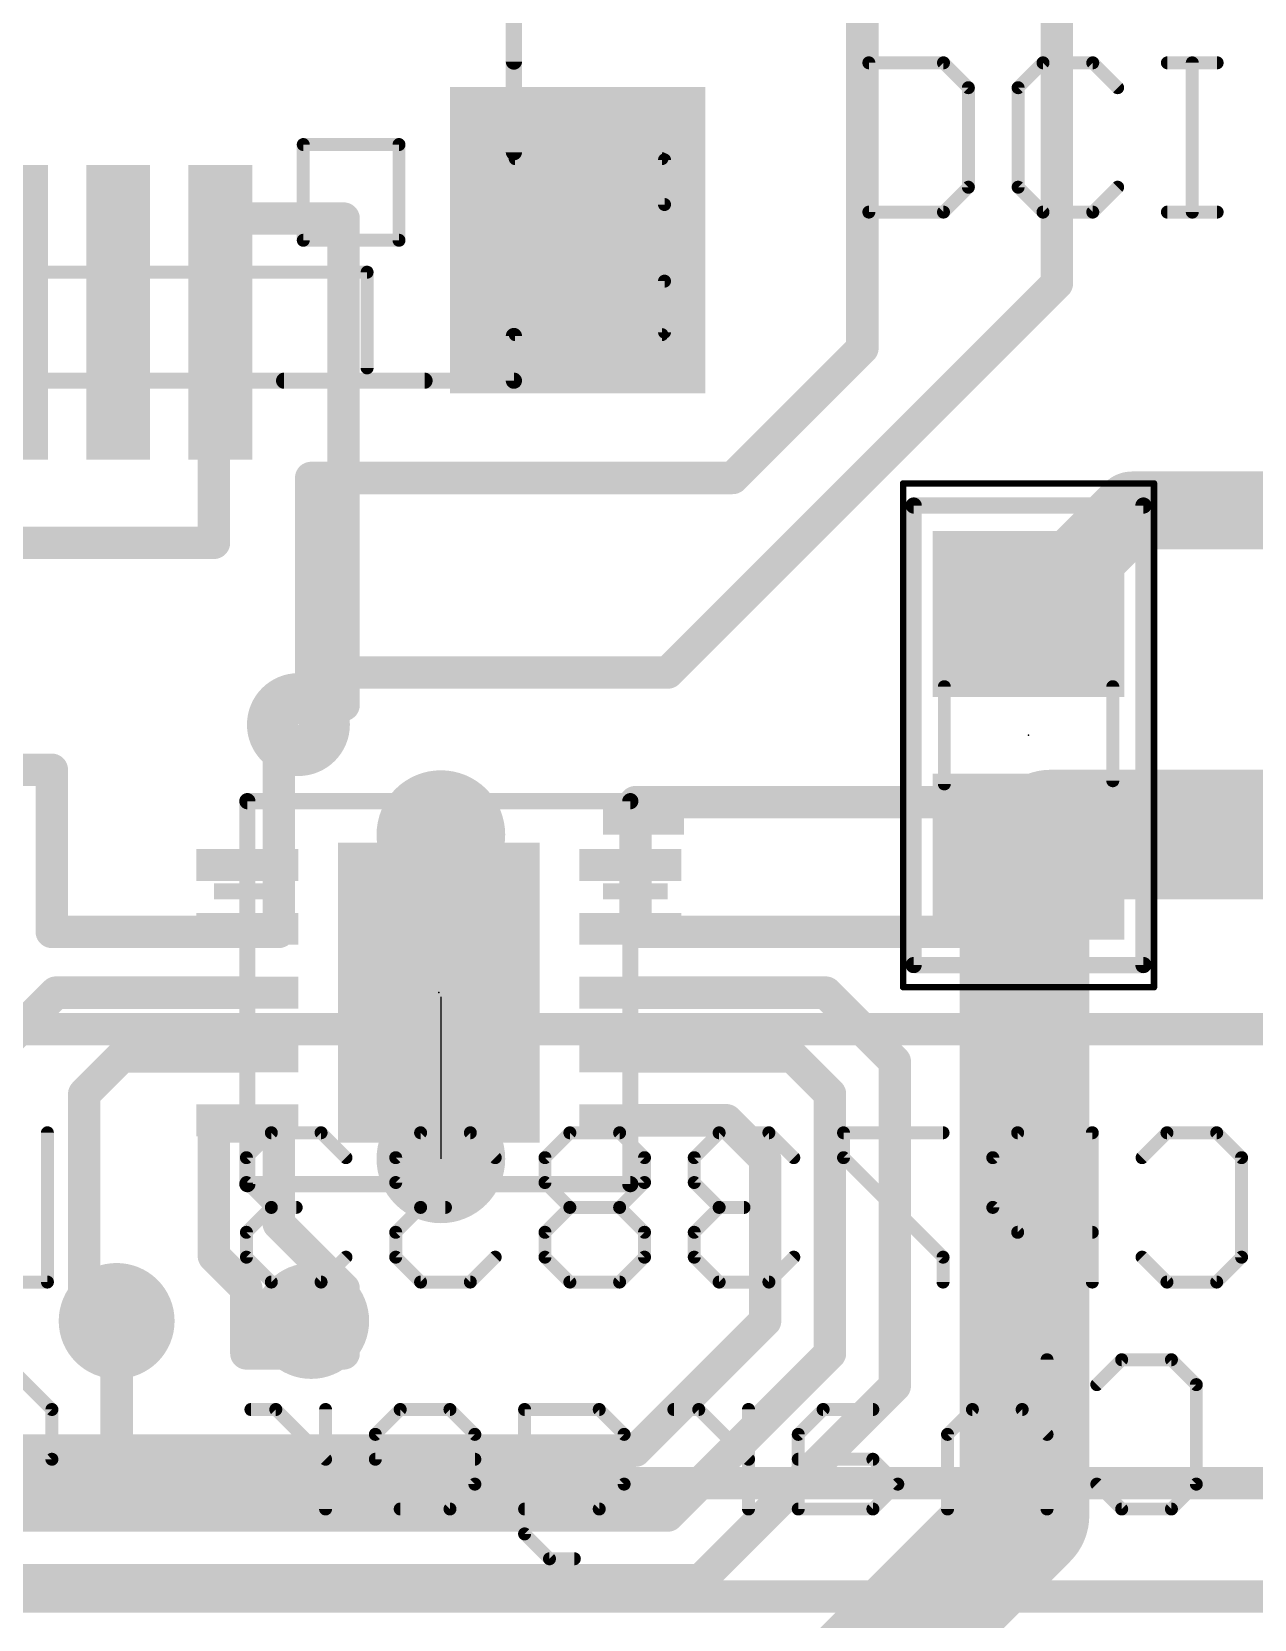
# Model space of a CAD drawing. Extents: x -0.2 to 35.2, y -0.2 to 35.2.
# Drawn here: x 17.62 to 27.2, y 15.95 to 28.39 of the extents above; entities that cross this region are included whole.
import ezdxf

# ---------------------------------------------------------------- set-up
doc = ezdxf.new("R2010")
doc.units = 0
for name, color, linetype in [('1', 12, 'CONTINUOUS'), ('16', 132, 'CONTINUOUS'), ('18', 110, 'CONTINUOUS'), ('19', 53, 'CONTINUOUS'), ('21', 40, 'CONTINUOUS'), ('22', 6, 'CONTINUOUS'), ('23', 53, 'CONTINUOUS'), ('39', 12, 'CONTINUOUS'), ('41', 12, 'CONTINUOUS'), ('51', 253, 'CONTINUOUS'), ('52', 253, 'CONTINUOUS')]:
    doc.layers.add(name, color=color, linetype=linetype)

# ---------------------------------------------------------------- blocks, each defined once
blk = doc.blocks.new('RECT')
blk.add_solid([(-0.5, -0.5), (0.5, -0.5), (-0.5, 0.5), (0.5, 0.5)])
blk = doc.blocks.new('ROUNDV')
at = {"const_width": 0.5}
blk.add_lwpolyline([(0, -0.25, 1), (0, 0.25, 1), (0, -0.25)], format="xyb", dxfattribs=at)

msp = doc.modelspace()

# ---------------------------------------------------------------- linework, layer by layer
at = {"layer": '1'}
for points, const_width in [([(24.13, 25.908), (24.13, 32.512)], 0.254), ([(25.654, 32.512), (25.654, 26.416)], 0.254), ([(19.05, 26.924), (20.066, 26.924)], 0.254), ([(19.05, 24.384), (19.05, 26.924)], 0.254), ([(20.066, 26.924), (20.066, 23.114)], 0.254), ([(25.654, 26.416), (22.606, 23.368)], 0.254), ([(23.114, 24.892), (24.13, 25.908)], 0.254), ([(19.812, 23.368), (19.812, 24.892)], 0.254), ([(19.812, 24.892), (23.114, 24.892)], 0.254), ([(25.432, 23.826), (26.244, 24.638)], 0.6096), ([(26.244, 24.638), (31.242, 24.638)], 0.6096), ([(14.732, 24.384), (19.05, 24.384)], 0.254), ([(22.606, 23.368), (19.812, 23.368)], 0.254), ([(20.066, 23.114), (19.558, 23.114)], 0.254), ([(19.558, 23.114), (19.558, 21.336)], 0.254), ([(17.78, 22.606), (14.732, 22.606)], 0.254), ([(17.78, 22.352), (17.78, 22.606)], 0.254), ([(25.432, 21.926), (25.604, 22.098)], 1.016), ([(25.604, 22.098), (31.242, 22.098)], 1.016), ([(17.78, 21.336), (17.78, 22.352)], 0.254), ([(22.352, 21.336), (22.352, 22.352)], 0.254), ([(22.352, 22.352), (25.654, 22.352)], 0.254), ([(25.4, 21.894), (25.432, 21.926)], 1.016), ([(25.4, 16.764), (25.4, 21.894)], 1.016), ([(25.654, 22.352), (25.654, 21.336)], 0.254), ([(19.558, 21.336), (17.78, 21.336)], 0.254), ([(25.654, 21.336), (22.352, 21.336)], 0.254), ([(17.272, 20.32), (17.812, 20.86)], 0.254), ([(17.812, 20.86), (19.312, 20.86)], 0.254), ([(23.844, 20.86), (22.312, 20.86)], 0.254), ([(24.384, 20.32), (23.844, 20.86)], 0.254), ([(18.034, 20.066), (18.328, 20.36)], 0.254), ([(18.328, 20.36), (19.312, 20.36)], 0.254), ([(23.582, 20.36), (22.312, 20.36)], 0.254), ([(23.876, 20.066), (23.582, 20.36)], 0.254), ([(24.384, 17.78), (24.384, 20.32)], 0.254), ([(18.034, 18.542), (18.034, 20.066)], 0.254), ([(23.876, 18.034), (23.876, 20.066)], 0.254), ([(19.05, 19.812), (19.558, 19.812)], 0.254), ([(19.05, 18.796), (19.05, 19.812)], 0.254), ([(19.558, 19.812), (19.558, 19.05)], 0.254), ([(23.066, 19.86), (22.312, 19.86)], 0.254), ([(23.368, 19.558), (23.066, 19.86)], 0.254), ([(23.368, 18.288), (23.368, 19.558)], 0.254), ([(19.558, 19.05), (20.066, 18.542)], 0.254), ([(19.304, 18.542), (19.05, 18.796)], 0.254), ([(18.288, 18.288), (18.034, 18.542)], 0.254), ([(19.304, 18.034), (19.304, 18.542)], 0.254), ([(20.066, 18.542), (20.066, 18.034)], 0.254), ([(22.352, 17.272), (23.368, 18.288)], 0.254), ([(20.066, 18.034), (19.304, 18.034)], 0.254), ([(22.606, 16.764), (23.876, 18.034)], 0.254), ([(22.86, 16.256), (24.384, 17.78)], 0.254), ([(12.446, 17.272), (22.352, 17.272)], 0.254), ([(23.876, 15.24), (25.4, 16.764)], 1.016), ([(11.938, 16.764), (22.606, 16.764)], 0.254), ([(9.89, 16.256), (22.86, 16.256)], 0.254)]:
    msp.add_lwpolyline(points, dxfattribs=dict(at, const_width=const_width))
for points, const_width in [([(19.05, 26.9875, 1), (19.05, 26.8605)], 0.127), ([(19.1135, 26.924, 1), (18.9865, 26.924)], 0.127), ([(20.1295, 26.924, 1), (20.0025, 26.924)], 0.127), ([(20.066, 26.8605, 1), (20.066, 26.9875)], 0.127), ([(25.6989, 26.3711, 1), (25.6091, 26.4609)], 0.127), ([(25.5905, 26.416, 1), (25.7175, 26.416)], 0.127), ([(24.1749, 25.8631, 1), (24.0851, 25.9529)], 0.127), ([(24.0665, 25.908, 1), (24.1935, 25.908)], 0.127), ([(19.8755, 24.892, 1), (19.7485, 24.892)], 0.127), ([(19.812, 24.9555, 1), (19.812, 24.8285)], 0.127), ([(23.0691, 24.9369, 1), (23.1589, 24.8471)], 0.127), ([(23.114, 24.8285, 1), (23.114, 24.9555)], 0.127), ([(26.244, 24.7904, 1), (26.244, 24.4856)], 0.3048), ([(26.3518, 24.5302, 1), (26.1362, 24.7458)], 0.3048), ([(19.05, 24.3205, 1), (19.05, 24.4475)], 0.127), ([(18.9865, 24.384, 1), (19.1135, 24.384)], 0.127), ([(25.3242, 23.9338, 1), (25.5398, 23.7182)], 0.3048), ([(19.812, 23.4315, 1), (19.812, 23.3045)], 0.127), ([(19.7485, 23.368, 1), (19.8755, 23.368)], 0.127), ([(22.5611, 23.4129, 1), (22.6509, 23.3231)], 0.127), ([(22.606, 23.3045, 1), (22.606, 23.4315)], 0.127), ([(19.558, 23.1775, 1), (19.558, 23.0505)], 0.127), ([(19.6215, 23.114, 1), (19.4945, 23.114)], 0.127), ([(20.0025, 23.114, 1), (20.1295, 23.114)], 0.127), ([(20.066, 23.0505, 1), (20.066, 23.1775)], 0.127), ([(17.8435, 22.606, 1), (17.7165, 22.606)], 0.127), ([(17.78, 22.5425, 1), (17.78, 22.6695)], 0.127), ([(25.604, 22.352, 1), (25.604, 21.844)], 0.508), ([(25.7836, 21.9184, 1), (25.4244, 22.2776)], 0.508), ([(17.8435, 22.352, 1), (17.7165, 22.352)], 0.127), ([(17.7165, 22.352, 1), (17.8435, 22.352)], 0.127), ([(22.4155, 22.352, 1), (22.2885, 22.352)], 0.127), ([(22.352, 22.4155, 1), (22.352, 22.2885)], 0.127), ([(25.654, 21.894, 1), (25.146, 21.894)], 0.508), ([(25.6116, 21.7464, 1), (25.2524, 22.1056)], 0.508), ([(25.7175, 22.352, 1), (25.5905, 22.352)], 0.127), ([(25.654, 22.2885, 1), (25.654, 22.4155)], 0.127), ([(25.2204, 22.0736, 1), (25.5796, 21.7144)], 0.508), ([(25.2524, 22.1056, 1), (25.6116, 21.7464)], 0.508), ([(17.78, 21.3995, 1), (17.78, 21.2725)], 0.127), ([(17.7165, 21.336, 1), (17.8435, 21.336)], 0.127), ([(19.4945, 21.336, 1), (19.6215, 21.336)], 0.127), ([(19.558, 21.2725, 1), (19.558, 21.3995)], 0.127), ([(22.352, 21.3995, 1), (22.352, 21.2725)], 0.127), ([(22.2885, 21.336, 1), (22.4155, 21.336)], 0.127), ([(25.5905, 21.336, 1), (25.7175, 21.336)], 0.127), ([(25.654, 21.2725, 1), (25.654, 21.3995)], 0.127), ([(17.812, 20.9235, 1), (17.812, 20.7965)], 0.127), ([(17.8569, 20.8151, 1), (17.7671, 20.9049)], 0.127), ([(19.312, 20.7965, 1), (19.312, 20.9235)], 0.127), ([(22.312, 20.9235, 1), (22.312, 20.7965)], 0.127), ([(23.8889, 20.9049, 1), (23.7991, 20.8151)], 0.127), ([(23.844, 20.7965, 1), (23.844, 20.9235)], 0.127), ([(18.328, 20.4235, 1), (18.328, 20.2965)], 0.127), ([(18.3729, 20.3151, 1), (18.2831, 20.4049)], 0.127), ([(19.312, 20.2965, 1), (19.312, 20.4235)], 0.127), ([(22.312, 20.4235, 1), (22.312, 20.2965)], 0.127), ([(23.6269, 20.4049, 1), (23.5371, 20.3151)], 0.127), ([(23.582, 20.2965, 1), (23.582, 20.4235)], 0.127), ([(24.4475, 20.32, 1), (24.3205, 20.32)], 0.127), ([(24.3391, 20.2751, 1), (24.4289, 20.3649)], 0.127), ([(18.0975, 20.066, 1), (17.9705, 20.066)], 0.127), ([(17.9891, 20.1109, 1), (18.0789, 20.0211)], 0.127), ([(23.9395, 20.066, 1), (23.8125, 20.066)], 0.127), ([(23.8311, 20.0211, 1), (23.9209, 20.1109)], 0.127), ([(19.05, 19.8755, 1), (19.05, 19.7485)], 0.127), ([(19.1135, 19.812, 1), (18.9865, 19.812)], 0.127), ([(19.6215, 19.812, 1), (19.4945, 19.812)], 0.127), ([(19.558, 19.7485, 1), (19.558, 19.8755)], 0.127), ([(22.312, 19.9235, 1), (22.312, 19.7965)], 0.127), ([(23.1109, 19.9049, 1), (23.0211, 19.8151)], 0.127), ([(23.066, 19.7965, 1), (23.066, 19.9235)], 0.127), ([(23.4315, 19.558, 1), (23.3045, 19.558)], 0.127), ([(23.3231, 19.5131, 1), (23.4129, 19.6029)], 0.127), ([(19.6029, 19.0949, 1), (19.5131, 19.0051)], 0.127), ([(19.4945, 19.05, 1), (19.6215, 19.05)], 0.127), ([(19.0949, 18.8409, 1), (19.0051, 18.7511)], 0.127), ([(18.9865, 18.796, 1), (19.1135, 18.796)], 0.127), ([(18.0789, 18.5869, 1), (17.9891, 18.4971)], 0.127), ([(19.3675, 18.542, 1), (19.2405, 18.542)], 0.127), ([(20.1295, 18.542, 1), (20.0025, 18.542)], 0.127), ([(17.9705, 18.542, 1), (18.0975, 18.542)], 0.127), ([(19.2591, 18.4971, 1), (19.3489, 18.5869)], 0.127), ([(20.0211, 18.4971, 1), (20.1109, 18.5869)], 0.127), ([(23.4129, 18.2431, 1), (23.3231, 18.3329)], 0.127), ([(18.2431, 18.2431, 1), (18.3329, 18.3329)], 0.127), ([(23.3045, 18.288, 1), (23.4315, 18.288)], 0.127), ([(19.304, 18.0975, 1), (19.304, 17.9705)], 0.127), ([(20.066, 17.9705, 1), (20.066, 18.0975)], 0.127), ([(23.9209, 17.9891, 1), (23.8311, 18.0789)], 0.127), ([(19.2405, 18.034, 1), (19.3675, 18.034)], 0.127), ([(20.0025, 18.034, 1), (20.1295, 18.034)], 0.127), ([(23.8125, 18.034, 1), (23.9395, 18.034)], 0.127), ([(24.3205, 17.78, 1), (24.4475, 17.78)], 0.127), ([(24.4289, 17.7351, 1), (24.3391, 17.8249)], 0.127), ([(22.3071, 17.3169, 1), (22.3969, 17.2271)], 0.127), ([(22.352, 17.2085, 1), (22.352, 17.3355)], 0.127), ([(25.5796, 16.5844, 1), (25.2204, 16.9436)], 0.508), ([(25.146, 16.764, 1), (25.654, 16.764)], 0.508), ([(22.5611, 16.8089, 1), (22.6509, 16.7191)], 0.127), ([(22.606, 16.7005, 1), (22.606, 16.8275)], 0.127), ([(22.8151, 16.3009, 1), (22.9049, 16.2111)], 0.127), ([(22.86, 16.1925, 1), (22.86, 16.3195)], 0.127)]:
    msp.add_lwpolyline(points, format="xyb", dxfattribs=dict(at, const_width=const_width))
at = {"layer": '16', "const_width": 0.254}
for points in [[(18.288, 17.018), (18.288, 18.288)], [(19.812, 18.288), (20.066, 18.288)], [(15.113, 17.018), (18.288, 17.018)], [(18.288, 17.018), (31.242, 17.018)]]:
    msp.add_lwpolyline(points, dxfattribs=at)
at = {"layer": '16', "const_width": 0.127}
for points in [[(18.3515, 18.288, 1), (18.2245, 18.288)], [(19.812, 18.3515, 1), (19.812, 18.2245)], [(20.066, 18.2245, 1), (20.066, 18.3515)], [(18.288, 17.0815, 1), (18.288, 16.9545)], [(18.2245, 17.018, 1), (18.3515, 17.018)], [(18.288, 16.9545, 1), (18.288, 17.0815)]]:
    msp.add_lwpolyline(points, format="xyb", dxfattribs=at)
at = {"layer": '19'}
msp.add_line((20.828, 20.828), (20.828, 19.558), dxfattribs=at)
at = {"layer": '21'}
for points, const_width in [([(21.4, 30.854), (21.4, 28.154)], 0.127), ([(24.1808, 28.1442), (24.1808, 26.9748)], 0.1016), ([(24.7655, 28.1442), (24.1808, 28.1442)], 0.1016), ([(24.9604, 27.9493), (24.7655, 28.1442)], 0.1016), ([(25.5451, 28.1442), (25.3502, 27.9493)], 0.1016), ([(25.9349, 28.1442), (25.5451, 28.1442)], 0.1016), ([(26.1298, 27.9493), (25.9349, 28.1442)], 0.1016), ([(26.5196, 28.1442), (26.9094, 28.1442)], 0.1016), ([(26.7145, 26.9748), (26.7145, 28.1442)], 0.1016), ([(24.9604, 27.1697), (24.9604, 27.9493)], 0.1016), ([(25.3502, 27.9493), (25.3502, 27.1697)], 0.1016), ([(24.7655, 26.9748), (24.9604, 27.1697)], 0.1016), ([(25.3502, 27.1697), (25.5451, 26.9748)], 0.1016), ([(25.9349, 26.9748), (26.1298, 27.1697)], 0.1016), ([(24.1808, 26.9748), (24.7655, 26.9748)], 0.1016), ([(25.5451, 26.9748), (25.9349, 26.9748)], 0.1016), ([(26.5196, 26.9748), (26.9094, 26.9748)], 0.1016), ([(20.7, 25.654), (19.6, 25.654)], 0.127), ([(24.532, 24.676), (26.332, 24.676)], 0.127), ([(24.532, 21.076), (24.532, 24.676)], 0.127), ([(26.332, 24.676), (26.332, 21.076)], 0.127), ([(22.312, 22.36), (19.312, 22.36)], 0.127), ([(26.332, 21.076), (24.532, 21.076)], 0.127), ([(22.312, 19.36), (19.312, 19.36)], 0.127)]:
    msp.add_lwpolyline(points, dxfattribs=dict(at, const_width=const_width))
for points, const_width in [([(21.3683, 28.154, 1), (21.4318, 28.154)], 0.0635), ([(24.2062, 28.1442, 1), (24.1554, 28.1442)], 0.0508), ([(24.1808, 28.1696, 1), (24.1808, 28.1188)], 0.0508), ([(24.7835, 28.1622, 1), (24.7475, 28.1262)], 0.0508), ([(24.7655, 28.1188, 1), (24.7655, 28.1696)], 0.0508), ([(25.5451, 28.1696, 1), (25.5451, 28.1188)], 0.0508), ([(25.5631, 28.1262, 1), (25.5271, 28.1622)], 0.0508), ([(25.9529, 28.1622, 1), (25.9169, 28.1262)], 0.0508), ([(25.9349, 28.1188, 1), (25.9349, 28.1696)], 0.0508), ([(26.5196, 28.1696, 1), (26.5196, 28.1188)], 0.0508), ([(26.7399, 28.1442, 1), (26.6891, 28.1442)], 0.0508), ([(26.9094, 28.1188, 1), (26.9094, 28.1696)], 0.0508), ([(24.9858, 27.9493, 1), (24.935, 27.9493)], 0.0508), ([(24.9424, 27.9313, 1), (24.9784, 27.9673)], 0.0508), ([(25.3322, 27.9673, 1), (25.3682, 27.9313)], 0.0508), ([(25.3756, 27.9493, 1), (25.3248, 27.9493)], 0.0508), ([(26.1118, 27.9313, 1), (26.1478, 27.9673)], 0.0508), ([(24.935, 27.1697, 1), (24.9858, 27.1697)], 0.0508), ([(24.9784, 27.1517, 1), (24.9424, 27.1877)], 0.0508), ([(25.3682, 27.1877, 1), (25.3322, 27.1517)], 0.0508), ([(25.3248, 27.1697, 1), (25.3756, 27.1697)], 0.0508), ([(26.1478, 27.1517, 1), (26.1118, 27.1877)], 0.0508), ([(24.1808, 27.0002, 1), (24.1808, 26.9494)], 0.0508), ([(24.1554, 26.9748, 1), (24.2062, 26.9748)], 0.0508), ([(24.7475, 26.9928, 1), (24.7835, 26.9568)], 0.0508), ([(24.7655, 26.9494, 1), (24.7655, 27.0002)], 0.0508), ([(25.5451, 27.0002, 1), (25.5451, 26.9494)], 0.0508), ([(25.5271, 26.9568, 1), (25.5631, 26.9928)], 0.0508), ([(25.9169, 26.9928, 1), (25.9529, 26.9568)], 0.0508), ([(25.9349, 26.9494, 1), (25.9349, 27.0002)], 0.0508), ([(26.5196, 27.0002, 1), (26.5196, 26.9494)], 0.0508), ([(26.6891, 26.9748, 1), (26.7399, 26.9748)], 0.0508), ([(26.9094, 26.9494, 1), (26.9094, 27.0002)], 0.0508), ([(19.6, 25.6857, 1), (19.6, 25.6223)], 0.0635), ([(20.7, 25.6223, 1), (20.7, 25.6857)], 0.0635), ([(24.532, 24.7078, 1), (24.532, 24.6443)], 0.0635), ([(24.5637, 24.676, 1), (24.5003, 24.676)], 0.0635), ([(26.3637, 24.676, 1), (26.3003, 24.676)], 0.0635), ([(26.332, 24.6443, 1), (26.332, 24.7078)], 0.0635), ([(19.712, 22.76, 1), (19.712, 23.16, 1), (19.712, 22.76)], 0.4064), ([(19.312, 22.3917, 1), (19.312, 22.3283)], 0.0635), ([(22.312, 22.3283, 1), (22.312, 22.3917)], 0.0635), ([(24.532, 21.1077, 1), (24.532, 21.0443)], 0.0635), ([(24.5003, 21.076, 1), (24.5637, 21.076)], 0.0635), ([(26.3003, 21.076, 1), (26.3637, 21.076)], 0.0635), ([(26.332, 21.0443, 1), (26.332, 21.1077)], 0.0635), ([(19.312, 19.3917, 1), (19.312, 19.3283)], 0.0635), ([(22.312, 19.3283, 1), (22.312, 19.3917)], 0.0635)]:
    msp.add_lwpolyline(points, format="xyb", dxfattribs=dict(at, const_width=const_width))
at = {"layer": '22'}
for points, const_width in [([(4.572, 20.574), (29.718, 20.574)], 0.254), ([(17.7456, 19.7622), (17.7456, 18.5928)], 0.1016), ([(19.4997, 19.7622), (19.3048, 19.5673)], 0.1016), ([(19.8895, 19.7622), (19.4997, 19.7622)], 0.1016), ([(20.0844, 19.5673), (19.8895, 19.7622)], 0.1016), ([(20.6691, 19.7622), (20.4742, 19.5673)], 0.1016), ([(21.0589, 19.7622), (20.6691, 19.7622)], 0.1016), ([(21.2538, 19.5673), (21.0589, 19.7622)], 0.1016), ([(21.8385, 19.7622), (21.6436, 19.5673)], 0.1016), ([(22.2283, 19.7622), (21.8385, 19.7622)], 0.1016), ([(22.4232, 19.5673), (22.2283, 19.7622)], 0.1016), ([(23.0079, 19.7622), (22.813, 19.5673)], 0.1016), ([(23.3977, 19.7622), (23.0079, 19.7622)], 0.1016), ([(23.5926, 19.5673), (23.3977, 19.7622)], 0.1016), ([(24.762, 19.7622), (23.9824, 19.7622)], 0.1016), ([(23.9824, 19.7622), (23.9824, 19.5673)], 0.1016), ([(25.3467, 19.7622), (25.1518, 19.5673)], 0.1016), ([(25.9314, 19.7622), (25.3467, 19.7622)], 0.1016), ([(25.9314, 18.5928), (25.9314, 19.7622)], 0.1016), ([(26.3212, 19.5673), (26.5161, 19.7622)], 0.1016), ([(26.5161, 19.7622), (26.9059, 19.7622)], 0.1016), ([(26.9059, 19.7622), (27.1008, 19.5673)], 0.1016), ([(19.3048, 19.5673), (19.3048, 19.3724)], 0.1016), ([(20.4742, 19.5673), (20.4742, 19.3724)], 0.1016), ([(21.6436, 19.5673), (21.6436, 19.3724)], 0.1016), ([(22.4232, 19.3724), (22.4232, 19.5673)], 0.1016), ([(22.813, 19.5673), (22.813, 19.3724)], 0.1016), ([(23.9824, 19.5673), (24.762, 18.7877)], 0.1016), ([(25.1518, 19.5673), (25.1518, 19.1775)], 0.1016), ([(27.1008, 19.5673), (27.1008, 18.7877)], 0.1016), ([(19.3048, 19.3724), (19.4997, 19.1775)], 0.1016), ([(20.4742, 19.3724), (20.6691, 19.1775)], 0.1016), ([(21.6436, 19.3724), (21.8385, 19.1775)], 0.1016), ([(22.2283, 19.1775), (22.4232, 19.3724)], 0.1016), ([(22.813, 19.3724), (23.0079, 19.1775)], 0.1016), ([(19.4997, 19.1775), (19.3048, 18.9826)], 0.1016), ([(19.4997, 19.1775), (19.6946, 19.1775)], 0.1016), ([(20.6691, 19.1775), (20.4742, 18.9826)], 0.1016), ([(20.6691, 19.1775), (20.864, 19.1775)], 0.1016), ([(21.8385, 19.1775), (21.6436, 18.9826)], 0.1016), ([(22.2283, 19.1775), (21.8385, 19.1775)], 0.1016), ([(22.4232, 18.9826), (22.2283, 19.1775)], 0.1016), ([(23.0079, 19.1775), (22.813, 18.9826)], 0.1016), ([(23.0079, 19.1775), (23.2028, 19.1775)], 0.1016), ([(25.1518, 19.1775), (25.3467, 18.9826)], 0.1016), ([(19.3048, 18.9826), (19.3048, 18.7877)], 0.1016), ([(20.4742, 18.9826), (20.4742, 18.7877)], 0.1016), ([(21.6436, 18.9826), (21.6436, 18.7877)], 0.1016), ([(22.4232, 18.7877), (22.4232, 18.9826)], 0.1016), ([(22.813, 18.9826), (22.813, 18.7877)], 0.1016), ([(25.3467, 18.9826), (25.9314, 18.9826)], 0.1016), ([(19.3048, 18.7877), (19.4997, 18.5928)], 0.1016), ([(19.8895, 18.5928), (20.0844, 18.7877)], 0.1016), ([(20.4742, 18.7877), (20.6691, 18.5928)], 0.1016), ([(21.0589, 18.5928), (21.2538, 18.7877)], 0.1016), ([(21.6436, 18.7877), (21.8385, 18.5928)], 0.1016), ([(22.2283, 18.5928), (22.4232, 18.7877)], 0.1016), ([(22.813, 18.7877), (23.0079, 18.5928)], 0.1016), ([(23.3977, 18.5928), (23.5926, 18.7877)], 0.1016), ([(24.762, 18.7877), (24.762, 18.5928)], 0.1016), ([(26.5161, 18.5928), (26.3212, 18.7877)], 0.1016), ([(27.1008, 18.7877), (26.9059, 18.5928)], 0.1016), ([(17.7456, 18.5928), (16.966, 18.5928)], 0.1016), ([(19.4997, 18.5928), (19.8895, 18.5928)], 0.1016), ([(20.6691, 18.5928), (21.0589, 18.5928)], 0.1016), ([(21.8385, 18.5928), (22.2283, 18.5928)], 0.1016), ([(23.0079, 18.5928), (23.3977, 18.5928)], 0.1016), ([(26.9059, 18.5928), (26.5161, 18.5928)], 0.1016), ([(17.7808, 17.5944), (17.391, 17.9842)], 0.1016), ([(25.5768, 17.9842), (25.5768, 16.8148)], 0.1016), ([(25.9666, 17.7893), (26.1615, 17.9842)], 0.1016), ([(26.1615, 17.9842), (26.5513, 17.9842)], 0.1016), ([(26.5513, 17.9842), (26.7462, 17.7893)], 0.1016), ([(26.7462, 17.7893), (26.7462, 17.0097)], 0.1016), ([(17.7808, 17.2046), (17.7808, 17.5944)], 0.1016), ([(19.5349, 17.5944), (19.34, 17.5944)], 0.1016), ([(19.9247, 17.2046), (19.5349, 17.5944)], 0.1016), ([(19.9247, 16.8148), (19.9247, 17.5944)], 0.1016), ([(20.5094, 17.5944), (20.3145, 17.3995)], 0.1016), ([(20.8992, 17.5944), (20.5094, 17.5944)], 0.1016), ([(21.0941, 17.3995), (20.8992, 17.5944)], 0.1016), ([(21.4839, 16.6199), (21.4839, 17.5944)], 0.1016), ([(21.4839, 17.5944), (22.0686, 17.5944)], 0.1016), ([(22.0686, 17.5944), (22.2635, 17.3995)], 0.1016), ([(22.8482, 17.5944), (22.6533, 17.5944)], 0.1016), ([(23.238, 17.2046), (22.8482, 17.5944)], 0.1016), ([(23.238, 16.8148), (23.238, 17.5944)], 0.1016), ([(23.8227, 17.5944), (23.6278, 17.3995)], 0.1016), ([(24.2125, 17.5944), (23.8227, 17.5944)], 0.1016), ([(24.9921, 17.5944), (24.7972, 17.3995)], 0.1016), ([(25.3819, 17.5944), (24.9921, 17.5944)], 0.1016), ([(25.5768, 17.3995), (25.3819, 17.5944)], 0.1016), ([(20.3145, 17.3995), (20.3145, 17.2046)], 0.1016), ([(21.0941, 17.0097), (21.0941, 17.3995)], 0.1016), ([(22.2635, 17.3995), (22.2635, 17.0097)], 0.1016), ([(23.6278, 17.3995), (23.6278, 16.8148)], 0.1016), ([(24.7972, 17.3995), (24.7972, 16.8148)], 0.1016), ([(17.391, 16.8148), (17.7808, 17.2046)], 0.1016), ([(20.3145, 17.2046), (21.0941, 17.2046)], 0.1016), ([(24.2125, 17.2046), (23.6278, 17.2046)], 0.1016), ([(24.4074, 17.0097), (24.2125, 17.2046)], 0.1016), ([(20.8992, 16.8148), (21.0941, 17.0097)], 0.1016), ([(22.2635, 17.0097), (22.0686, 16.8148)], 0.1016), ([(24.2125, 16.8148), (24.4074, 17.0097)], 0.1016), ([(26.1615, 16.8148), (25.9666, 17.0097)], 0.1016), ([(26.7462, 17.0097), (26.5513, 16.8148)], 0.1016), ([(20.5094, 16.8148), (20.8992, 16.8148)], 0.1016), ([(22.0686, 16.8148), (21.4839, 16.8148)], 0.1016), ([(23.6278, 16.8148), (24.2125, 16.8148)], 0.1016), ([(26.5513, 16.8148), (26.1615, 16.8148)], 0.1016), ([(21.6788, 16.425), (21.4839, 16.6199)], 0.1016), ([(21.8737, 16.425), (21.6788, 16.425)], 0.1016), ([(4.572, 16.129), (29.718, 16.129)], 0.254)]:
    msp.add_lwpolyline(points, dxfattribs=dict(at, const_width=const_width))
at = {"layer": '22', "const_width": 0.0508}
for points in [[(17.771, 19.7622, 1), (17.7202, 19.7622)], [(19.4997, 19.7876, 1), (19.4997, 19.7368)], [(19.5177, 19.7442, 1), (19.4818, 19.7802)], [(19.9075, 19.7802, 1), (19.8716, 19.7442)], [(19.8895, 19.7368, 1), (19.8895, 19.7876)], [(20.6691, 19.7876, 1), (20.6691, 19.7368)], [(20.6871, 19.7442, 1), (20.6512, 19.7802)], [(21.0769, 19.7802, 1), (21.041, 19.7442)], [(21.0589, 19.7368, 1), (21.0589, 19.7876)], [(21.8385, 19.7876, 1), (21.8385, 19.7368)], [(21.8565, 19.7442, 1), (21.8206, 19.7802)], [(22.2463, 19.7802, 1), (22.2104, 19.7442)], [(22.2283, 19.7368, 1), (22.2283, 19.7876)], [(23.0079, 19.7876, 1), (23.0079, 19.7368)], [(23.0259, 19.7442, 1), (22.99, 19.7802)], [(23.4157, 19.7802, 1), (23.3798, 19.7442)], [(23.3977, 19.7368, 1), (23.3977, 19.7876)], [(23.9824, 19.7876, 1), (23.9824, 19.7368)], [(24.0078, 19.7622, 1), (23.957, 19.7622)], [(24.762, 19.7368, 1), (24.762, 19.7876)], [(25.3467, 19.7876, 1), (25.3467, 19.7368)], [(25.3647, 19.7442, 1), (25.3287, 19.7802)], [(25.9568, 19.7622, 1), (25.906, 19.7622)], [(25.9314, 19.7368, 1), (25.9314, 19.7876)], [(26.5161, 19.7876, 1), (26.5161, 19.7368)], [(26.5341, 19.7442, 1), (26.4981, 19.7802)], [(26.9239, 19.7802, 1), (26.8879, 19.7442)], [(26.9059, 19.7368, 1), (26.9059, 19.7876)], [(19.3302, 19.5673, 1), (19.2794, 19.5673)], [(19.2869, 19.5853, 1), (19.3228, 19.5493)], [(20.0665, 19.5493, 1), (20.1024, 19.5853)], [(20.4996, 19.5673, 1), (20.4488, 19.5673)], [(20.4563, 19.5853, 1), (20.4922, 19.5493)], [(21.2359, 19.5493, 1), (21.2718, 19.5853)], [(21.669, 19.5673, 1), (21.6182, 19.5673)], [(21.6257, 19.5853, 1), (21.6616, 19.5493)], [(22.4486, 19.5673, 1), (22.3978, 19.5673)], [(22.4053, 19.5493, 1), (22.4412, 19.5853)], [(22.8384, 19.5673, 1), (22.7876, 19.5673)], [(22.7951, 19.5853, 1), (22.831, 19.5493)], [(23.5747, 19.5493, 1), (23.6106, 19.5853)], [(24.0004, 19.5853, 1), (23.9645, 19.5493)], [(23.957, 19.5673, 1), (24.0078, 19.5673)], [(25.1338, 19.5853, 1), (25.1698, 19.5493)], [(25.1772, 19.5673, 1), (25.1264, 19.5673)], [(26.3032, 19.5853, 1), (26.3392, 19.5493)], [(27.1262, 19.5673, 1), (27.0754, 19.5673)], [(27.0828, 19.5493, 1), (27.1188, 19.5853)], [(19.3228, 19.3904, 1), (19.2869, 19.3544)], [(20.4922, 19.3904, 1), (20.4563, 19.3544)], [(21.6616, 19.3904, 1), (21.6257, 19.3544)], [(22.4412, 19.3544, 1), (22.4053, 19.3904)], [(22.831, 19.3904, 1), (22.7951, 19.3544)], [(19.2794, 19.3724, 1), (19.3302, 19.3724)], [(20.4488, 19.3724, 1), (20.4996, 19.3724)], [(21.6182, 19.3724, 1), (21.669, 19.3724)], [(22.3978, 19.3724, 1), (22.4486, 19.3724)], [(22.7876, 19.3724, 1), (22.8384, 19.3724)], [(19.4997, 19.2029, 1), (19.4997, 19.1521)], [(19.5177, 19.1595, 1), (19.4818, 19.1955)], [(19.4818, 19.1595, 1), (19.5177, 19.1955)], [(19.6946, 19.1521, 1), (19.6946, 19.2029)], [(20.6691, 19.2029, 1), (20.6691, 19.1521)], [(20.6871, 19.1595, 1), (20.6512, 19.1955)], [(20.6512, 19.1595, 1), (20.6871, 19.1955)], [(20.864, 19.1521, 1), (20.864, 19.2029)], [(21.8385, 19.2029, 1), (21.8385, 19.1521)], [(21.8565, 19.1595, 1), (21.8206, 19.1955)], [(21.8206, 19.1595, 1), (21.8565, 19.1955)], [(22.2463, 19.1955, 1), (22.2104, 19.1595)], [(22.2104, 19.1955, 1), (22.2463, 19.1595)], [(22.2283, 19.1521, 1), (22.2283, 19.2029)], [(23.0079, 19.2029, 1), (23.0079, 19.1521)], [(23.0259, 19.1595, 1), (22.99, 19.1955)], [(22.99, 19.1595, 1), (23.0259, 19.1955)], [(23.2028, 19.1521, 1), (23.2028, 19.2029)], [(25.1698, 19.1955, 1), (25.1338, 19.1595)], [(25.1264, 19.1775, 1), (25.1772, 19.1775)], [(19.3302, 18.9826, 1), (19.2794, 18.9826)], [(20.4996, 18.9826, 1), (20.4488, 18.9826)], [(21.669, 18.9826, 1), (21.6182, 18.9826)], [(22.4486, 18.9826, 1), (22.3978, 18.9826)], [(22.8384, 18.9826, 1), (22.7876, 18.9826)], [(25.3467, 19.008, 1), (25.3467, 18.9572)], [(25.9314, 18.9572, 1), (25.9314, 19.008)], [(19.2869, 19.0006, 1), (19.3228, 18.9646)], [(20.4563, 19.0006, 1), (20.4922, 18.9646)], [(21.6257, 19.0006, 1), (21.6616, 18.9646)], [(22.4053, 18.9646, 1), (22.4412, 19.0006)], [(22.7951, 19.0006, 1), (22.831, 18.9646)], [(25.3287, 18.9646, 1), (25.3647, 19.0006)], [(19.3228, 18.8057, 1), (19.2869, 18.7697)], [(19.2794, 18.7877, 1), (19.3302, 18.7877)], [(20.1024, 18.7697, 1), (20.0665, 18.8057)], [(20.4922, 18.8057, 1), (20.4563, 18.7697)], [(20.4488, 18.7877, 1), (20.4996, 18.7877)], [(21.2718, 18.7697, 1), (21.2359, 18.8057)], [(21.6616, 18.8057, 1), (21.6257, 18.7697)], [(21.6182, 18.7877, 1), (21.669, 18.7877)], [(22.3978, 18.7877, 1), (22.4486, 18.7877)], [(22.4412, 18.7697, 1), (22.4053, 18.8057)], [(22.831, 18.8057, 1), (22.7951, 18.7697)], [(22.7876, 18.7877, 1), (22.8384, 18.7877)], [(23.6106, 18.7697, 1), (23.5747, 18.8057)], [(24.7874, 18.7877, 1), (24.7366, 18.7877)], [(24.744, 18.7697, 1), (24.78, 18.8057)], [(26.3392, 18.8057, 1), (26.3032, 18.7697)], [(27.0754, 18.7877, 1), (27.1262, 18.7877)], [(27.1188, 18.7697, 1), (27.0828, 18.8057)], [(17.7202, 18.5928, 1), (17.771, 18.5928)], [(17.7456, 18.5674, 1), (17.7456, 18.6182)], [(19.4997, 18.6182, 1), (19.4997, 18.5674)], [(19.4818, 18.5748, 1), (19.5177, 18.6108)], [(19.8716, 18.6108, 1), (19.9075, 18.5748)], [(19.8895, 18.5674, 1), (19.8895, 18.6182)], [(20.6691, 18.6182, 1), (20.6691, 18.5674)], [(20.6512, 18.5748, 1), (20.6871, 18.6108)], [(21.041, 18.6108, 1), (21.0769, 18.5748)], [(21.0589, 18.5674, 1), (21.0589, 18.6182)], [(21.8385, 18.6182, 1), (21.8385, 18.5674)], [(21.8206, 18.5748, 1), (21.8565, 18.6108)], [(22.2104, 18.6108, 1), (22.2463, 18.5748)], [(22.2283, 18.5674, 1), (22.2283, 18.6182)], [(23.0079, 18.6182, 1), (23.0079, 18.5674)], [(22.99, 18.5748, 1), (23.0259, 18.6108)], [(23.3798, 18.6108, 1), (23.4157, 18.5748)], [(23.3977, 18.5674, 1), (23.3977, 18.6182)], [(24.7366, 18.5928, 1), (24.7874, 18.5928)], [(25.906, 18.5928, 1), (25.9568, 18.5928)], [(26.5161, 18.6182, 1), (26.5161, 18.5674)], [(26.4981, 18.5748, 1), (26.5341, 18.6108)], [(26.8879, 18.6108, 1), (26.9239, 18.5748)], [(26.9059, 18.5674, 1), (26.9059, 18.6182)], [(25.6022, 17.9842, 1), (25.5514, 17.9842)], [(26.1615, 18.0096, 1), (26.1615, 17.9588)], [(26.1795, 17.9662, 1), (26.1435, 18.0022)], [(26.5693, 18.0022, 1), (26.5333, 17.9662)], [(26.5513, 17.9588, 1), (26.5513, 18.0096)], [(25.9486, 17.8073, 1), (25.9846, 17.7713)], [(26.7716, 17.7893, 1), (26.7208, 17.7893)], [(26.7282, 17.7713, 1), (26.7642, 17.8073)], [(17.8062, 17.5944, 1), (17.7554, 17.5944)], [(17.7629, 17.5764, 1), (17.7988, 17.6124)], [(19.34, 17.6198, 1), (19.34, 17.569)], [(19.5529, 17.6124, 1), (19.517, 17.5764)], [(19.5349, 17.569, 1), (19.5349, 17.6198)], [(19.9501, 17.5944, 1), (19.8993, 17.5944)], [(20.5094, 17.6198, 1), (20.5094, 17.569)], [(20.5274, 17.5764, 1), (20.4915, 17.6124)], [(20.9172, 17.6124, 1), (20.8813, 17.5764)], [(20.8992, 17.569, 1), (20.8992, 17.6198)], [(21.5093, 17.5944, 1), (21.4585, 17.5944)], [(21.4839, 17.6198, 1), (21.4839, 17.569)], [(22.0866, 17.6124, 1), (22.0507, 17.5764)], [(22.0686, 17.569, 1), (22.0686, 17.6198)], [(22.6533, 17.6198, 1), (22.6533, 17.569)], [(22.8662, 17.6124, 1), (22.8303, 17.5764)], [(22.8482, 17.569, 1), (22.8482, 17.6198)], [(23.2634, 17.5944, 1), (23.2126, 17.5944)], [(23.8227, 17.6198, 1), (23.8227, 17.569)], [(23.8407, 17.5764, 1), (23.8047, 17.6124)], [(24.2125, 17.569, 1), (24.2125, 17.6198)], [(24.9921, 17.6198, 1), (24.9921, 17.569)], [(25.0101, 17.5764, 1), (24.9741, 17.6124)], [(25.3999, 17.6124, 1), (25.3639, 17.5764)], [(25.3819, 17.569, 1), (25.3819, 17.6198)], [(20.3399, 17.3995, 1), (20.2891, 17.3995)], [(20.2966, 17.4175, 1), (20.3325, 17.3815)], [(21.1195, 17.3995, 1), (21.0687, 17.3995)], [(21.0762, 17.3815, 1), (21.1121, 17.4175)], [(22.2889, 17.3995, 1), (22.2381, 17.3995)], [(22.2456, 17.3815, 1), (22.2815, 17.4175)], [(23.6098, 17.4175, 1), (23.6458, 17.3815)], [(23.6532, 17.3995, 1), (23.6024, 17.3995)], [(24.7792, 17.4175, 1), (24.8152, 17.3815)], [(24.8226, 17.3995, 1), (24.7718, 17.3995)], [(25.5588, 17.3815, 1), (25.5948, 17.4175)], [(17.7554, 17.2046, 1), (17.8062, 17.2046)], [(17.7988, 17.1866, 1), (17.7629, 17.2226)], [(19.9068, 17.1866, 1), (19.9427, 17.2226)], [(20.3145, 17.23, 1), (20.3145, 17.1792)], [(20.2891, 17.2046, 1), (20.3399, 17.2046)], [(21.0941, 17.1792, 1), (21.0941, 17.23)], [(23.22, 17.1866, 1), (23.256, 17.2226)], [(23.6278, 17.23, 1), (23.6278, 17.1792)], [(24.2305, 17.2226, 1), (24.1945, 17.1866)], [(24.2125, 17.1792, 1), (24.2125, 17.23)], [(21.1121, 16.9917, 1), (21.0762, 17.0277)], [(22.2815, 16.9917, 1), (22.2456, 17.0277)], [(24.4254, 16.9917, 1), (24.3894, 17.0277)], [(24.3894, 16.9917, 1), (24.4254, 17.0277)], [(25.9846, 17.0277, 1), (25.9486, 16.9917)], [(26.7642, 16.9917, 1), (26.7282, 17.0277)], [(21.0687, 17.0097, 1), (21.1195, 17.0097)], [(22.2381, 17.0097, 1), (22.2889, 17.0097)], [(26.7208, 17.0097, 1), (26.7716, 17.0097)], [(19.8993, 16.8148, 1), (19.9501, 16.8148)], [(20.5094, 16.8402, 1), (20.5094, 16.7894)], [(20.8813, 16.8328, 1), (20.9172, 16.7968)], [(20.8992, 16.7894, 1), (20.8992, 16.8402)], [(21.4839, 16.8402, 1), (21.4839, 16.7894)], [(22.0507, 16.8328, 1), (22.0866, 16.7968)], [(22.0686, 16.7894, 1), (22.0686, 16.8402)], [(23.2126, 16.8148, 1), (23.2634, 16.8148)], [(23.6278, 16.8402, 1), (23.6278, 16.7894)], [(23.6024, 16.8148, 1), (23.6532, 16.8148)], [(24.1945, 16.8328, 1), (24.2305, 16.7968)], [(24.2125, 16.7894, 1), (24.2125, 16.8402)], [(24.7718, 16.8148, 1), (24.8226, 16.8148)], [(25.5514, 16.8148, 1), (25.6022, 16.8148)], [(26.1615, 16.8402, 1), (26.1615, 16.7894)], [(26.1435, 16.7968, 1), (26.1795, 16.8328)], [(26.5333, 16.8328, 1), (26.5693, 16.7968)], [(26.5513, 16.7894, 1), (26.5513, 16.8402)], [(21.5019, 16.6379, 1), (21.466, 16.6019)], [(21.4585, 16.6199, 1), (21.5093, 16.6199)], [(21.6788, 16.4504, 1), (21.6788, 16.3996)], [(21.6609, 16.407, 1), (21.6968, 16.443)], [(21.8737, 16.3996, 1), (21.8737, 16.4504)]]:
    msp.add_lwpolyline(points, format="xyb", dxfattribs=at)
at = {"layer": '23'}
for p in [(25.432, 22.876), (20.812, 20.86)]:
    msp.add_point(p, dxfattribs=at)
at = {"layer": '39', "const_width": 0.0508}
for points in [[(24.449, 20.903), (24.449, 24.849)], [(24.449, 24.849), (26.415, 24.849)], [(26.415, 24.849), (26.415, 20.903)], [(26.415, 20.903), (24.449, 20.903)]]:
    msp.add_lwpolyline(points, dxfattribs=at)
at = {"layer": '39', "const_width": 0.0254}
for points in [[(24.4617, 24.849, 1), (24.4363, 24.849)], [(24.449, 24.8617, 1), (24.449, 24.8363)], [(26.4277, 24.849, 1), (26.4023, 24.849)], [(26.415, 24.8363, 1), (26.415, 24.8617)], [(24.449, 20.9157, 1), (24.449, 20.8903)], [(24.4363, 20.903, 1), (24.4617, 20.903)], [(26.4023, 20.903, 1), (26.4277, 20.903)], [(26.415, 20.8903, 1), (26.415, 20.9157)]]:
    msp.add_lwpolyline(points, format="xyb", dxfattribs=at)
at = {"layer": '51'}
for points, const_width in [([(21.4, 31.544), (21.4, 27.444)], 0.127), ([(19.75, 26.754), (19.75, 27.504)], 0.1016), ([(19.75, 27.504), (20.5, 27.504)], 0.1016), ([(20.5, 27.504), (20.5, 26.754)], 0.1016), ([(21.41, 27.3934), (22.56, 27.3934)], 0.1016), ([(22.58, 27.384), (22.58, 27.034)], 0.1016), ([(20.5, 26.754), (19.75, 26.754)], 0.1016), ([(20.25, 26.504), (14.75, 26.504)], 0.1016), ([(20.25, 25.754), (20.25, 26.504)], 0.1016), ([(22.58, 26.034), (22.58, 26.434)], 0.1016), ([(21.4, 25.654), (21.4, 26.004)], 0.127), ([(22.56, 26.0148), (21.41, 26.0148)], 0.1016), ([(24.772, 22.495), (24.772, 23.257)], 0.1016), ([(26.092, 22.52), (26.092, 23.257)], 0.1016), ([(19.312, 19.36), (19.312, 22.36)], 0.127), ([(19.312, 22.36), (22.312, 22.36)], 0.127), ([(22.312, 22.36), (22.312, 19.36)], 0.127), ([(22.312, 19.36), (19.312, 19.36)], 0.127)]:
    msp.add_lwpolyline(points, dxfattribs=dict(at, const_width=const_width))
for points, const_width in [([(19.7754, 27.504, 1), (19.7246, 27.504)], 0.0508), ([(19.75, 27.5294, 1), (19.75, 27.4786)], 0.0508), ([(20.5254, 27.504, 1), (20.4746, 27.504)], 0.0508), ([(20.5, 27.4786, 1), (20.5, 27.5294)], 0.0508), ([(21.3683, 27.444, 1), (21.4318, 27.444)], 0.0635), ([(21.41, 27.4188, 1), (21.41, 27.368)], 0.0508), ([(22.6054, 27.384, 1), (22.5546, 27.384)], 0.0508), ([(22.56, 27.368, 1), (22.56, 27.4188)], 0.0508), ([(22.58, 27.034, 1), (22.58, 26.434)], 0.1016), ([(22.5546, 27.034, 1), (22.6054, 27.034)], 0.0508), ([(22.58, 27.0086, 1), (22.58, 27.0594)], 0.0508), ([(19.75, 26.7794, 1), (19.75, 26.7286)], 0.0508), ([(19.7246, 26.754, 1), (19.7754, 26.754)], 0.0508), ([(20.4746, 26.754, 1), (20.5254, 26.754)], 0.0508), ([(20.5, 26.7286, 1), (20.5, 26.7794)], 0.0508), ([(20.2754, 26.504, 1), (20.2246, 26.504)], 0.0508), ([(20.25, 26.4786, 1), (20.25, 26.5294)], 0.0508), ([(22.6054, 26.434, 1), (22.5546, 26.434)], 0.0508), ([(22.58, 26.4086, 1), (22.58, 26.4594)], 0.0508), ([(21.4318, 26.004, 1), (21.3683, 26.004)], 0.0635), ([(21.41, 26.0402, 1), (21.41, 25.9894)], 0.0508), ([(22.5546, 26.034, 1), (22.6054, 26.034)], 0.0508), ([(22.56, 25.9894, 1), (22.56, 26.0402)], 0.0508), ([(20.2246, 25.754, 1), (20.2754, 25.754)], 0.0508), ([(21.3683, 25.654, 1), (21.4318, 25.654)], 0.0635), ([(24.7974, 23.257, 1), (24.7466, 23.257)], 0.0508), ([(26.1174, 23.257, 1), (26.0666, 23.257)], 0.0508), ([(24.7466, 22.495, 1), (24.7974, 22.495)], 0.0508), ([(26.0666, 22.52, 1), (26.1174, 22.52)], 0.0508), ([(19.3438, 22.36, 1), (19.2803, 22.36)], 0.0635), ([(19.312, 22.3917, 1), (19.312, 22.3283)], 0.0635), ([(22.3438, 22.36, 1), (22.2803, 22.36)], 0.0635), ([(22.312, 22.3283, 1), (22.312, 22.3917)], 0.0635), ([(19.312, 19.3917, 1), (19.312, 19.3283)], 0.0635), ([(22.312, 19.3283, 1), (22.312, 19.3917)], 0.0635), ([(19.2803, 19.36, 1), (19.3438, 19.36)], 0.0635), ([(22.2803, 19.36, 1), (22.3438, 19.36)], 0.0635)]:
    msp.add_lwpolyline(points, format="xyb", dxfattribs=dict(at, const_width=const_width))
at = {"layer": '52', "const_width": 0.127}
msp.add_lwpolyline([(21.4, 25.654), (13.6, 25.654)], dxfattribs=at)
at = {"layer": '52', "const_width": 0.0635}
msp.add_lwpolyline([(21.4, 25.6223, 1), (21.4, 25.6857)], format="xyb", dxfattribs=at)

# ---------------------------------------------------------------- block references
at = {"layer": '1'}
for p, xscale, yscale, rotation in [((21.9, 26.754), 2, 2.4, 180), ((25.432, 23.826), 1.3, 1.5, 90), ((25.432, 21.926), 1.3, 1.5, 90), ((20.812, 20.86), 2.35, 1.58, 270), ((19.312, 21.86), 0.25, 0.8, 270), ((22.312, 21.86), 0.25, 0.8, 270), ((19.312, 21.36), 0.25, 0.8, 270), ((22.312, 21.36), 0.25, 0.8, 270), ((19.312, 20.86), 0.25, 0.8, 270), ((22.312, 20.86), 0.25, 0.8, 270), ((19.312, 20.36), 0.25, 0.8, 270), ((22.312, 20.36), 0.25, 0.8, 270), ((19.312, 19.86), 0.25, 0.8, 270), ((22.312, 19.86), 0.25, 0.8, 270)]:
    msp.add_blockref('RECT', p, dxfattribs=dict(at, xscale=xscale, yscale=yscale, rotation=rotation))
at = {"layer": '1', "xscale": 0.5, "yscale": 2.308}
for p in [(17.5, 26.19), (18.3, 26.19), (19.1, 26.19)]:
    msp.add_blockref('RECT', p, dxfattribs=at)
at = {"layer": '18'}
for p, xscale, yscale in [((20.828, 22.098), 1.008, 1.008), ((20.828, 22.098), 1.008, 1.008), ((20.828, 20.828), 1.008, 1.008), ((20.828, 20.828), 1.008, 1.008), ((20.828, 19.558), 1.008, 1.008), ((20.828, 19.558), 1.008, 1.008), ((18.288, 18.288), 0.908, 0.908), ((18.288, 18.288), 0.908, 0.908), ((19.812, 18.288), 0.908, 0.908), ((19.812, 18.288), 0.908, 0.908)]:
    msp.add_blockref('ROUNDV', p, dxfattribs=dict(at, xscale=xscale, yscale=yscale))
at = {"layer": '41', "rotation": 180}
for p, xscale, yscale in [((22.4155, 22.225), 0.635, 0.254), ((19.304, 21.6535), 0.508, 0.127), ((22.352, 21.6535), 0.508, 0.127)]:
    msp.add_blockref('RECT', p, dxfattribs=dict(at, xscale=xscale, yscale=yscale))
at = {"layer": '51', "xscale": 0.7501, "yscale": 1.4501, "rotation": 90}
for p in [(25.4308, 23.6067), (25.4308, 22.1589)]:
    msp.add_blockref('RECT', p, dxfattribs=at)

doc.saveas('drawing.dxf')
